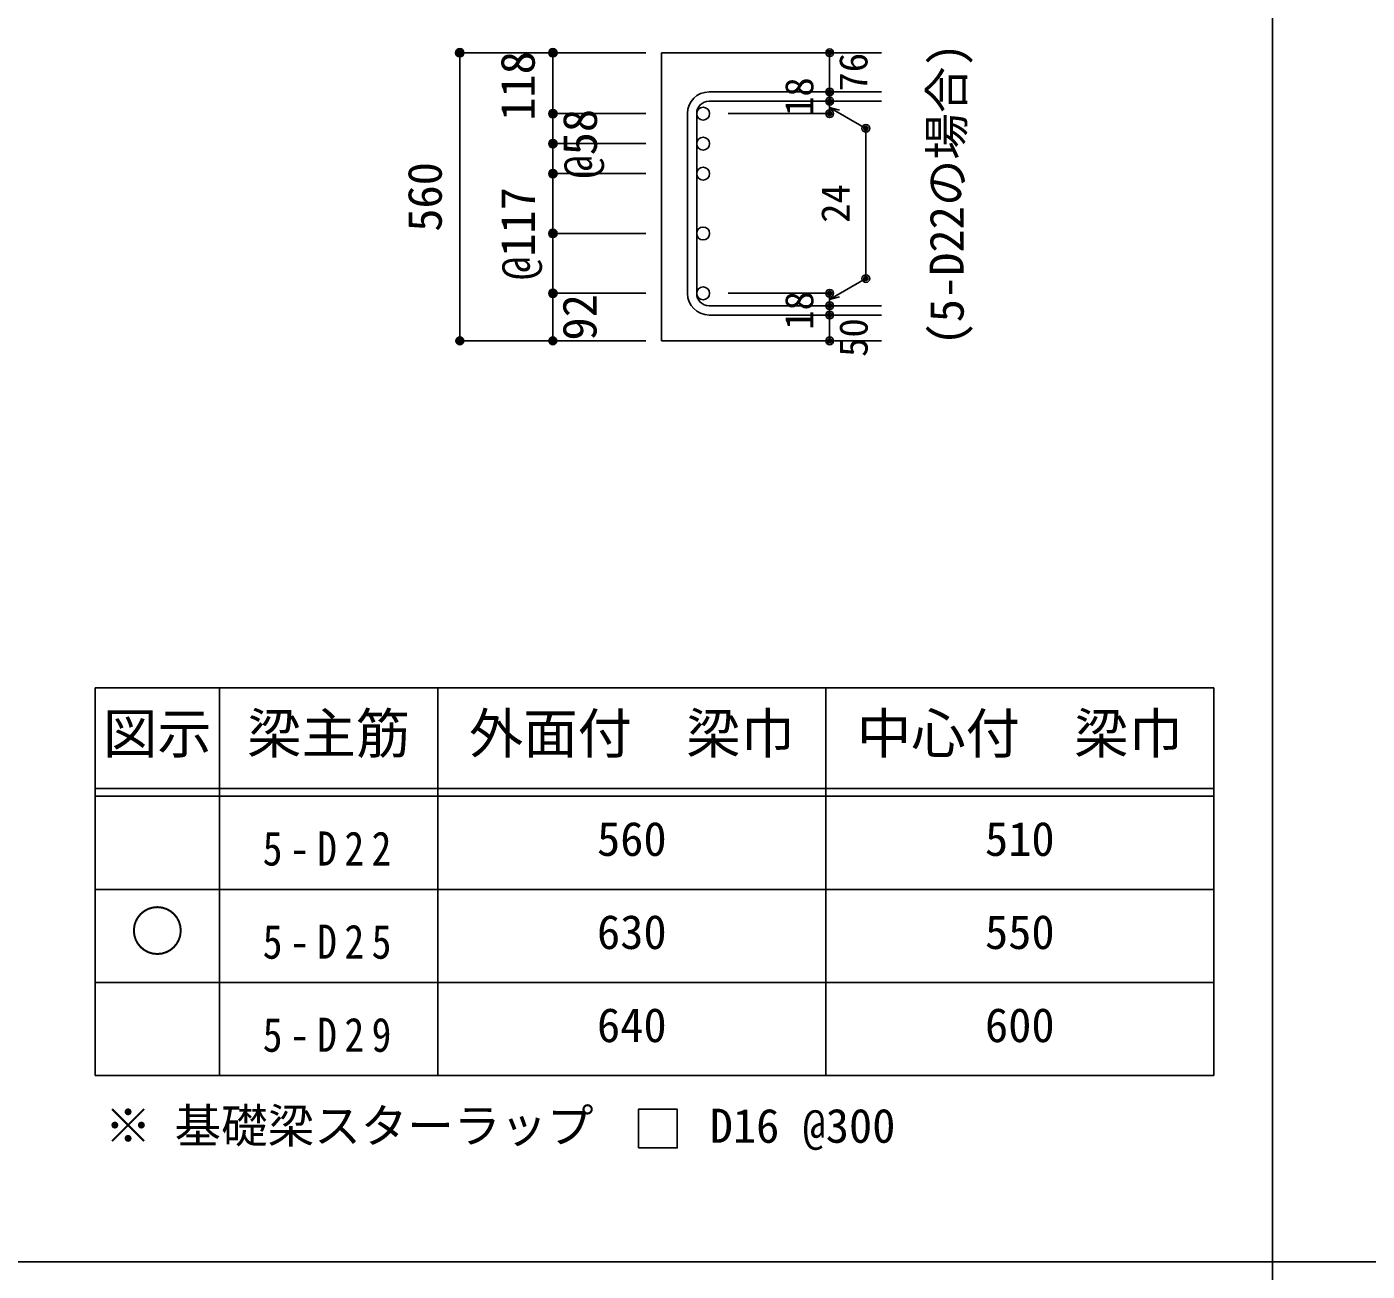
# Model space of a CAD drawing. Units: millimetres at full size, sheet at 1:30, with parts at other scales. Extents: x -5973 to 5954, y -4195 to 4201.
# Drawn here: x -3533 to -942, y -15 to 2390 of the extents above; entities that cross this region are included whole.
import ezdxf
from ezdxf.enums import TextEntityAlignment as Align

# ---------------------------------------------------------------- set-up
doc = ezdxf.new("R2010")
doc.units = ezdxf.units.MM
doc.header["$LTSCALE"] = 30
doc.header["$PDMODE"] = 32
doc.header["$PDSIZE"] = 15
for name, color, linetype in [('0-1_躯体線', 2, 'Continuous'), ('0-5_基礎梁筋', 7, 'Continuous'), ('0-6_スタラップ筋', 7, 'Continuous'), ('0-7_文字', 4, 'Continuous'), ('0-D_寸法', 4, 'Continuous'), ('6-7_文字', 7, 'Continuous'), ('6-E_枠', 7, 'Continuous'), ('F-0_枠', 6, 'Continuous')]:
    doc.layers.add(name, color=color, linetype=linetype)
doc.styles.add('ＭＳ ゴシック', font='')
doc.styles.get('ＭＳ ゴシック').set_extended_font_data('MS Gothic')

msp = doc.modelspace()

# ---------------------------------------------------------------- linework, layer by layer
at = {"layer": '0-1_躯体線'}
for p, q in [((-1880.8, 2340.16), (-2305.8, 2340.16)), ((-2305.8, 2340.16), (-2305.8, 1783.16)), ((-1880.8, 1783.16), (-2305.8, 1783.16))]:
    msp.add_line(p, q, dxfattribs=at)
at = {"layer": '0-5_基礎梁筋', "color": 3}
for centre in [(-2225.3, 2222.46), (-2225.3, 2164.46), (-2225.3, 2106.46), (-2225.3, 1990.81), (-2225.3, 1875.16)]:
    msp.add_circle(centre, 12.5, dxfattribs=at)
at = {"layer": '0-6_スタラップ筋'}
for p, q in [((-2213.8, 2264.46), (-1880.8, 2264.46)), ((-2213.8, 2246.46), (-1880.8, 2246.46)), ((-2255.8, 2222.46), (-2255.8, 1875.16)), ((-2237.8, 2222.46), (-2237.8, 1875.16)), ((-2213.8, 1851.16), (-1880.8, 1851.16)), ((-2213.8, 1833.16), (-1880.8, 1833.16))]:
    msp.add_line(p, q, dxfattribs=at)
for centre, radius, start, end in [((-2213.8, 2222.46), 42, 90, 180), ((-2213.8, 2222.46), 24, 90, 180), ((-2213.8, 1875.16), 42, 180, 270), ((-2213.8, 1875.16), 24, 180, 270)]:
    msp.add_arc(centre, radius, start, end, dxfattribs=at)
at = {"layer": '0-D_寸法'}
for p, q in [((-2695.8, 2340.16), (-2515.8, 2340.16)), ((-2695.8, 2340.16), (-2695.8, 1783.16)), ((-2515.8, 2340.16), (-2335.8, 2340.16)), ((-2515.8, 2340.16), (-2515.8, 2222.46)), ((-1980.8, 2340.16), (-1980.8, 2264.46)), ((-1980.8, 2264.46), (-1980.8, 2340.16)), ((-1980.8, 2246.46), (-1980.8, 2264.46)), ((-1980.8, 2246.46), (-1980.8, 2222.46)), ((-1980.8, 2234.46), (-1961.48, 2229.28)), ((-1980.8, 2234.46), (-1910.74, 2194.01)), ((-2515.8, 2222.46), (-2335.8, 2222.46)), ((-2515.8, 2222.46), (-2335.8, 2222.46)), ((-1980.8, 2222.46), (-2176.89, 2222.46)), ((-1910.74, 2194.01), (-1910.74, 1903.6)), ((-2515.8, 2164.46), (-2335.8, 2164.46)), ((-2515.8, 2164.46), (-2335.8, 2164.46)), ((-2515.8, 2106.46), (-2335.8, 2106.46)), ((-2515.8, 2106.46), (-2335.8, 2106.46)), ((-2515.8, 2106.46), (-2515.8, 1875.16)), ((-2515.8, 1990.81), (-2335.8, 1990.81)), ((-1980.8, 1863.16), (-1910.74, 1903.6)), ((-2515.8, 1875.16), (-2335.8, 1875.16)), ((-2515.8, 1875.16), (-2515.8, 1783.16)), ((-1980.8, 1875.16), (-2176.89, 1875.16)), ((-1980.8, 1851.16), (-1980.8, 1875.16)), ((-1980.8, 1863.16), (-1961.48, 1868.33))]:
    msp.add_line(p, q, dxfattribs=at)
for points in [[(-2695.8, 2340.16), (-2515.8, 2340.16), (-2335.8, 2340.16)], [(-2515.8, 2222.46), (-2515.8, 2164.46), (-2515.8, 2106.46)], [(-1980.8, 1783.16), (-1980.8, 1833.16), (-1980.8, 1851.16)], [(-2695.8, 1783.16), (-2515.8, 1783.16), (-2335.8, 1783.16)]]:
    msp.add_lwpolyline(points, dxfattribs=at)
for centre, radius in [((-2695.8, 2340.16), 8), ((-2695.8, 2340.16), 7.2), ((-2695.8, 2340.16), 6.4), ((-2695.8, 2340.16), 5.6), ((-2695.8, 2340.16), 4.8), ((-2695.8, 2340.16), 4), ((-2695.8, 2340.16), 3.2), ((-2695.8, 2340.16), 2.4), ((-2695.8, 2340.16), 1.6), ((-2695.8, 2340.16), 0.8), ((-2515.8, 2340.16), 8), ((-2515.8, 2340.16), 7.2), ((-2515.8, 2340.16), 6.4), ((-2515.8, 2340.16), 5.6), ((-2515.8, 2340.16), 4.8), ((-2515.8, 2340.16), 4), ((-2515.8, 2340.16), 3.2), ((-2515.8, 2340.16), 2.4), ((-2515.8, 2340.16), 1.6), ((-2515.8, 2340.16), 0.8), ((-1980.8, 2340.16), 4), ((-1980.8, 2340.16), 3.6), ((-1980.8, 2340.16), 3.2), ((-1980.8, 2340.16), 2.8), ((-1980.8, 2340.16), 2.4), ((-1980.8, 2340.16), 2), ((-1980.8, 2340.16), 1.6), ((-1980.8, 2340.16), 1.2), ((-1980.8, 2340.16), 0.8), ((-1980.8, 2340.16), 0.4), ((-1980.8, 2264.46), 4), ((-1980.8, 2264.46), 3.6), ((-1980.8, 2264.46), 3.2), ((-1980.8, 2264.46), 2.8), ((-1980.8, 2264.46), 2.4), ((-1980.8, 2264.46), 2), ((-1980.8, 2264.46), 1.6), ((-1980.8, 2264.46), 1.2), ((-1980.8, 2264.46), 0.8), ((-1980.8, 2264.46), 0.4), ((-2515.8, 2222.46), 8), ((-2515.8, 2222.46), 7.2), ((-2515.8, 2222.46), 6.4), ((-1980.8, 2246.46), 4), ((-1980.8, 2246.46), 3.6), ((-1980.8, 2246.46), 3.2), ((-1980.8, 2246.46), 2.8), ((-1980.8, 2246.46), 2.4), ((-1980.8, 2246.46), 2), ((-1980.8, 2246.46), 1.6), ((-1980.8, 2246.46), 1.2), ((-1980.8, 2246.46), 0.8), ((-1980.8, 2246.46), 0.4), ((-2515.8, 2222.46), 5.6), ((-2515.8, 2222.46), 4.8), ((-2515.8, 2222.46), 4), ((-2515.8, 2222.46), 3.2), ((-2515.8, 2222.46), 2.4), ((-2515.8, 2222.46), 1.6), ((-2515.8, 2222.46), 0.8), ((-1980.8, 2222.46), 4), ((-1980.8, 2222.46), 3.6), ((-1980.8, 2222.46), 3.2), ((-1980.8, 2222.46), 2.8), ((-1980.8, 2222.46), 2.4), ((-1980.8, 2222.46), 2), ((-1980.8, 2222.46), 1.6), ((-1980.8, 2222.46), 1.2), ((-1980.8, 2222.46), 0.8), ((-1980.8, 2222.46), 0.4), ((-1910.74, 2194.01), 4), ((-1910.74, 2194.01), 3.6), ((-1910.74, 2194.01), 3.2), ((-1910.74, 2194.01), 2.8), ((-1910.74, 2194.01), 2.4), ((-1910.74, 2194.01), 2), ((-1910.74, 2194.01), 1.6), ((-1910.74, 2194.01), 1.2), ((-1910.74, 2194.01), 0.8), ((-1910.74, 2194.01), 0.4), ((-2515.8, 2164.46), 8), ((-2515.8, 2164.46), 7.2), ((-2515.8, 2164.46), 6.4), ((-2515.8, 2164.46), 5.6), ((-2515.8, 2164.46), 4.8), ((-2515.8, 2164.46), 4), ((-2515.8, 2164.46), 3.2), ((-2515.8, 2164.46), 2.4), ((-2515.8, 2164.46), 1.6), ((-2515.8, 2164.46), 0.8), ((-2515.8, 2106.46), 8), ((-2515.8, 2106.46), 7.2), ((-2515.8, 2106.46), 6.4), ((-2515.8, 2106.46), 5.6), ((-2515.8, 2106.46), 4.8), ((-2515.8, 2106.46), 4), ((-2515.8, 2106.46), 3.2), ((-2515.8, 2106.46), 2.4), ((-2515.8, 2106.46), 1.6), ((-2515.8, 2106.46), 0.8), ((-2515.8, 1990.81), 8), ((-2515.8, 1990.81), 7.2), ((-2515.8, 1990.81), 6.4), ((-2515.8, 1990.81), 5.6), ((-2515.8, 1990.81), 4.8), ((-2515.8, 1990.81), 4), ((-2515.8, 1990.81), 3.2), ((-2515.8, 1990.81), 2.4), ((-2515.8, 1990.81), 1.6), ((-2515.8, 1990.81), 0.8), ((-1910.74, 1903.6), 4), ((-1910.74, 1903.6), 3.6), ((-1910.74, 1903.6), 3.2), ((-1910.74, 1903.6), 2.8), ((-1910.74, 1903.6), 2.4), ((-1910.74, 1903.6), 2), ((-1910.74, 1903.6), 1.6), ((-1910.74, 1903.6), 1.2), ((-1910.74, 1903.6), 0.8), ((-1910.74, 1903.6), 0.4), ((-2515.8, 1875.16), 8), ((-2515.8, 1875.16), 7.2), ((-2515.8, 1875.16), 6.4), ((-2515.8, 1875.16), 5.6), ((-2515.8, 1875.16), 4.8), ((-2515.8, 1875.16), 4), ((-2515.8, 1875.16), 3.2), ((-2515.8, 1875.16), 2.4), ((-2515.8, 1875.16), 1.6), ((-2515.8, 1875.16), 0.8), ((-1980.8, 1875.16), 4), ((-1980.8, 1875.16), 3.6), ((-1980.8, 1875.16), 3.2), ((-1980.8, 1875.16), 2.8), ((-1980.8, 1875.16), 2.4), ((-1980.8, 1875.16), 2), ((-1980.8, 1875.16), 1.6), ((-1980.8, 1875.16), 1.2), ((-1980.8, 1875.16), 0.8), ((-1980.8, 1875.16), 0.4), ((-1980.8, 1851.16), 4), ((-1980.8, 1851.16), 3.6), ((-1980.8, 1851.16), 3.2), ((-1980.8, 1851.16), 2.8), ((-1980.8, 1851.16), 2.4), ((-1980.8, 1851.16), 2), ((-1980.8, 1851.16), 1.6), ((-1980.8, 1851.16), 1.2), ((-1980.8, 1851.16), 0.8), ((-1980.8, 1851.16), 0.4), ((-1980.8, 1833.16), 4), ((-1980.8, 1833.16), 3.6), ((-1980.8, 1833.16), 3.2), ((-1980.8, 1833.16), 2.8), ((-1980.8, 1833.16), 2.4), ((-1980.8, 1833.16), 2), ((-1980.8, 1833.16), 1.6), ((-1980.8, 1833.16), 1.2), ((-1980.8, 1833.16), 0.8), ((-1980.8, 1833.16), 0.4), ((-2695.8, 1783.16), 7.2), ((-2695.8, 1783.16), 6.4), ((-2695.8, 1783.16), 5.6), ((-2695.8, 1783.16), 4.8), ((-2515.8, 1783.16), 7.2), ((-2515.8, 1783.16), 6.4), ((-2515.8, 1783.16), 5.6), ((-2515.8, 1783.16), 4.8), ((-2695.8, 1783.16), 4), ((-2695.8, 1783.16), 3.2), ((-2695.8, 1783.16), 2.4), ((-2695.8, 1783.16), 1.6), ((-2695.8, 1783.16), 0.8), ((-2515.8, 1783.16), 4), ((-2515.8, 1783.16), 3.2), ((-2515.8, 1783.16), 2.4), ((-2515.8, 1783.16), 1.6), ((-2515.8, 1783.16), 0.8), ((-1980.8, 1783.16), 4), ((-1980.8, 1783.16), 3.6), ((-1980.8, 1783.16), 3.2), ((-1980.8, 1783.16), 2.8), ((-1980.8, 1783.16), 2.4), ((-1980.8, 1783.16), 2), ((-1980.8, 1783.16), 1.6), ((-1980.8, 1783.16), 1.2), ((-1980.8, 1783.16), 0.8), ((-1980.8, 1783.16), 0.4)]:
    msp.add_circle(centre, radius, dxfattribs=at)
at = {"layer": '0-D_寸法', "color": 7}
for p in [(-2695.8, 2340.16), (-2695.8, 2340.16), (-2515.8, 2340.16), (-1980.8, 2340.16), (-1980.8, 2264.46), (-2515.8, 2222.46), (-1980.8, 2246.46), (-1980.8, 2222.46), (-1910.74, 2194.01), (-2515.8, 2164.46), (-2515.8, 2106.46), (-2515.8, 1990.81), (-2515.8, 1990.81), (-1910.74, 1903.6), (-2515.8, 1875.16), (-2515.8, 1875.16), (-1980.8, 1875.16), (-1980.8, 1851.16), (-1980.8, 1833.16), (-2695.8, 1783.16), (-2695.8, 1783.16), (-2515.8, 1783.16), (-1980.8, 1783.16)]:
    msp.add_point(p, dxfattribs=at)
at = {"layer": '6-7_文字'}
msp.add_lwpolyline([(-2350.45, 222.96), (-2275.45, 222.96), (-2275.45, 297.96), (-2350.45, 297.96)], close=True, dxfattribs=at)
at = {"layer": '6-E_枠', "color": 3}
for p, q in [((-3400.52, 1112.77), (-3400.52, 362.77)), ((-3400.52, 1112.77), (-1238, 1112.77)), ((-1238, 1112.77), (-1238, 362.77)), ((-3400.52, 362.77), (-1238, 362.77))]:
    msp.add_line(p, q, dxfattribs=at)
at = {"layer": '6-E_枠'}
for p, q in [((-3160.52, 1112.77), (-3160.52, 362.77)), ((-2738, 1112.77), (-2738, 362.77)), ((-1988, 1112.77), (-1988, 362.77)), ((-3400.52, 917.77), (-1238, 917.77)), ((-3400.52, 902.77), (-1238, 902.77)), ((-3400.52, 722.77), (-1238, 722.77)), ((-3400.52, 542.77), (-1238, 542.77))]:
    msp.add_line(p, q, dxfattribs=at)
at = {"layer": 'F-0_枠', "color": 2}
for p, q in [((-1124.64, 4201.15), (-1124.64, -4195.24)), ((-5972.88, 2.95), (3723.6, 2.95))]:
    msp.add_line(p, q, dxfattribs=at)

# ---------------------------------------------------------------- texts
at = {"layer": '0-7_文字', "color": 7, "style": 'ＭＳ ゴシック'}
msp.add_text('(5-D22の場合)', height=65.98, rotation=90, dxfattribs=at).set_placement((-1701.8, 1774.22), align=Align.BOTTOM_LEFT)
at = {"layer": '0-D_寸法', "style": 'ＭＳ ゴシック'}
for s, height, p in [('118', 65.98, (-2531.11, 2208.67)), ('76', 54.99, (-1891.14, 2265.14)), ('18', 54.99, (-1995.8, 2217.96)), ('@58', 65.98, (-2410.8, 2096.96)), ('560', 65.98, (-2710.8, 1994.16)), ('@117', 65.98, (-2530.8, 1900.81)), ('24', 54.99, (-1925.74, 2011.31)), ('92', 65.98, (-2411.58, 1783.81)), ('18', 54.99, (-1995.8, 1804.66)), ('50', 54.99, (-1890.8, 1752.16))]:
    msp.add_text(s, height=height, rotation=90, dxfattribs=at).set_placement(p, align=Align.BOTTOM_LEFT)
at = {"layer": '6-7_文字', "color": 2, "style": 'ＭＳ ゴシック'}
for s, p in [('図示', (-3385.52, 962.77)), ('梁主筋', (-3106.76, 962.77)), ('外面付\u3000梁巾', (-2678, 962.77)), ('中心付\u3000梁巾', (-1928, 962.77)), ('○', (-3333.02, 580.27))]:
    msp.add_text(s, height=76.98, dxfattribs=at).set_placement(p, align=Align.BOTTOM_LEFT)
at = {"layer": '6-7_文字', "style": 'ＭＳ ゴシック'}
for s, p in [('560', (-2430.5, 767.77)), ('510', (-1680.5, 767.77)), ('630', (-2430.5, 587.77)), ('550', (-1680.5, 587.77)), ('640', (-2430.5, 407.77)), ('600', (-1680.5, 407.77)), ('※ 基礎梁スターラップ     D16 @300', (-3381.96, 213.19))]:
    msp.add_text(s, height=65.98, dxfattribs=at).set_placement(p, align=Align.BOTTOM_LEFT)
at = {"layer": '6-7_文字', "char_height": 65.98, "attachment_point": 7, "style": 'ＭＳ ゴシック'}
for s, insert in [('\\T1.38;\\W0.85;5-D22', (-3076.76, 767.77)), ('\\T1.38;\\W0.85;5-D25', (-3076.76, 587.77)), ('\\T1.38;\\W0.85;5-D29', (-3076.76, 407.77))]:
    msp.add_mtext(s, dxfattribs=dict(at, insert=insert))

doc.saveas('drawing.dxf')
